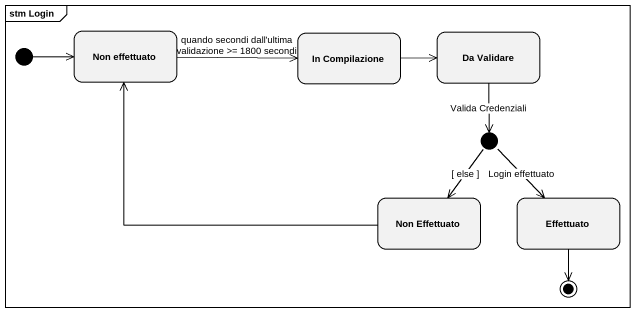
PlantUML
@startuml
mainframe stm Login
hide empty description
state "Non effettuato" as Non_effettuato
state "In Compilazione" as In_Compilazione
state "Da Validare" as Da_Validare
state junction1 <<choice>>
state "Non Effettuato" as Non_Effettuato
state Effettuato
[*] -right-> Non_effettuato
Non_effettuato -right-> In_Compilazione : quando secondi dall'ultima validazione >= 1800 secondi
In_Compilazione -right-> Da_Validare
Da_Validare --> junction1 : Valida Credenziali
junction1 --> Non_Effettuato : [ else ]
junction1 --> Effettuato : Login effettuato
Non_Effettuato -left-> Non_effettuato
Effettuato --> [*]
@enduml
